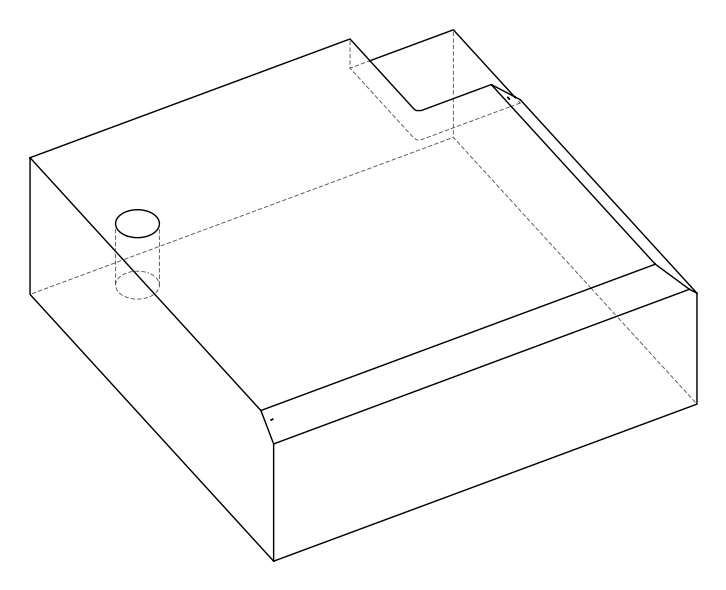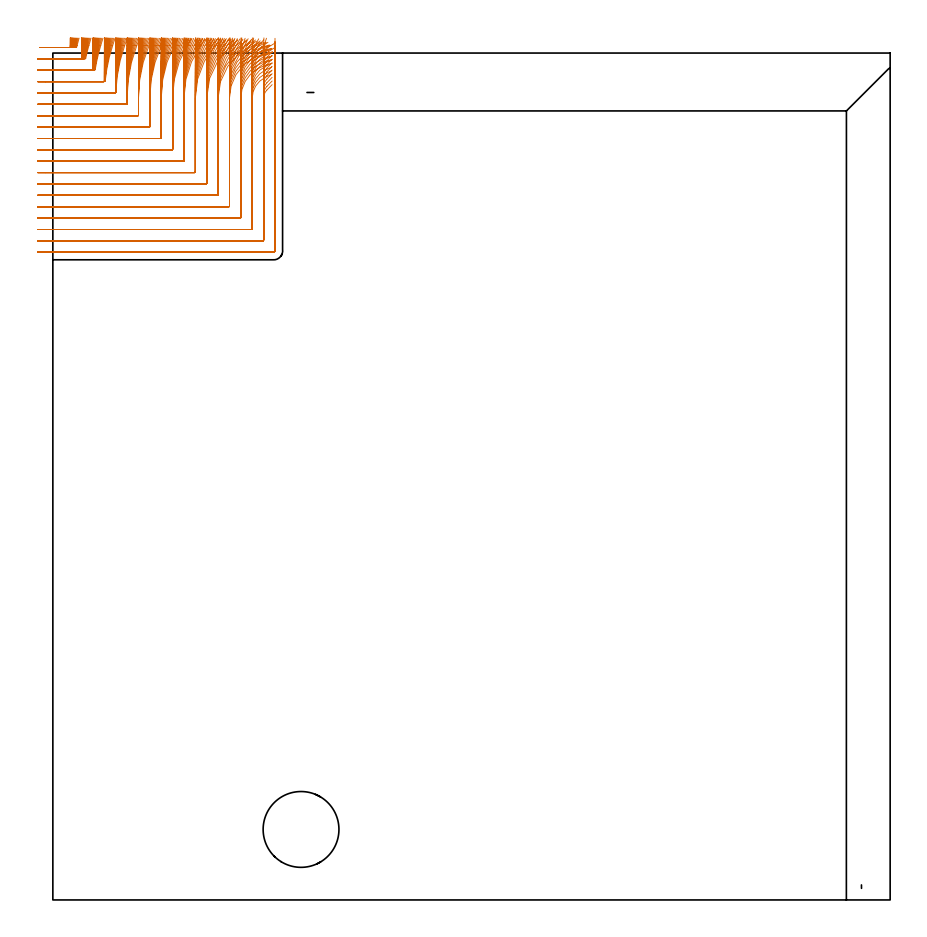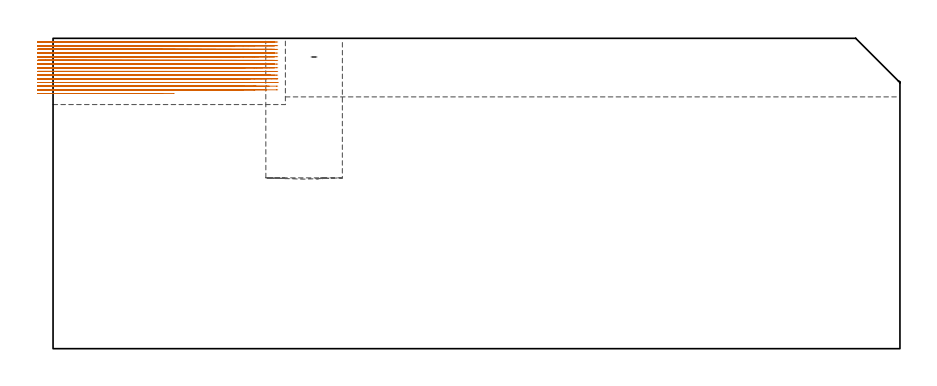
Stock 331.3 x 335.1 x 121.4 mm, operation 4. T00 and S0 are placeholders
(PLAN: 4 operations, 2 tool changes, 109.9 min)
(1 INDEXABLE_INSERT_DRILL_BLIND_HOLE_FROM_SOLID | STEP1POCKET | NXT0302_031 | 0.23 min | 38676 mm3)
(2 AREA_MILL | FG_CHAMFER_SURFACE | UGT0205_001 | 17.05 min | 65152 mm3)
(3 AREA_MILL_1 | FG_CHAMFER_SURFACE_1 | UGT0205_001 | 18.17 min | 47605 mm3)
(4 MILL_CORNER_NOTCH_RECTANGULAR | CORNER_NOTCH_RECTANGULAR | NXT0201_008 | Follow Part, ap 1.5, ae 75% | 74.48 min | 190388 mm3)
(TOOL NXT0302_031 | Index. Insert Drill 30mm [880-D3000L32-05] | D30 PA176 FL150 Z2)
(TOOL UGT0205_001 | Chamfer Mill 20 x 3 x 45 deg. | D20 FL50 Z2)
(TOOL NXT0201_008 | ENDMILL 6mm [2P460-0600-NA 1630] | D6 FL26 Z6)
(OP 4 MILL_CORNER_NOTCH_RECTANGULAR, part 1 of 2)
G17 G21 G94 G90
T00 M6
G54
G17 G0 G90 X-5.04 Y337.3 S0 M3
G43 Z131.4 H1
Z119.961
G94 G1 X-2.04 F250.
X9.177 F500.
G3 X9.461 Y337.52 R0.3
G2 X9.612 Y338.1 R81.
G1 X10.382 Y341. F250.
G0 Z131.4
X-6. Y332.8
Z119.961
G1 X-3.
X12.745 F500.
G3 X13.033 Y333.033 R0.3
G2 X14.278 Y338.1 R76.5
G1 X15.093 Y340.987 F250.
G0 Z131.4
X-6. Y328.3
Z119.961
G1 X-3.
X16.491 F500.
G3 X16.782 Y328.548 R0.3
G2 X18.966 Y338.1 R72.
G1 X19.832 Y340.972 F250.
G0 Z131.4
X-6. Y323.8
Z119.961
G1 X-3.
X20.445 F500.
G3 X20.739 Y324.065 R0.3
G2 X23.68 Y338.1 R67.5
G1 X24.604 Y340.954 F250.
G0 Z131.4
X-6. Y319.3
Z119.961
G1 X-3.
X24.646 F500.
G3 X24.941 Y319.585 R0.3
G2 X28.428 Y338.1 R63.
G1 X29.418 Y340.932 F250.
G0 Z131.4
X-6. Y314.8
Z119.961
G1 X-3.
X29.104 F500.
G3 X29.4 Y315.096 R0.3
G1 Y317.314
G2 X33.217 Y338.1 R58.5
G1 X34.283 Y340.904 F250.
G0 Z131.4
X-6. Y310.3
Z119.961
G1 X-3.
X33.604 F500.
G3 X33.9 Y310.596 R0.3
G1 Y317.314
G2 X38.061 Y338.1 R54.
G1 X39.216 Y340.869 F250.
G0 Z131.4
X-6. Y305.8
Z119.961
G1 X-3.
X38.104 F500.
G3 X38.4 Y306.096 R0.3
G1 Y317.314
G2 X42.976 Y338.1 R49.5
G1 X44.236 Y340.823 F250.
G0 Z131.4
X-6. Y301.3
Z119.961
G1 X-3.
X42.604 F500.
G3 X42.9 Y301.596 R0.3
G1 Y317.314
G2 X47.988 Y338.1 R45.
G1 X49.374 Y340.761 F250.
G0 Z131.4
X-6. Y296.8
Z119.961
G1 X-3.
X47.104 F500.
G3 X47.4 Y297.096 R0.3
G1 Y317.314
G2 X53.141 Y338.1 R40.5
G1 X54.681 Y340.675 F250.
G0 Z131.4
X-6. Y292.3
Z119.961
G1 X-3.
X51.603 F500.
G3 X51.9 Y292.597 R0.3
G1 Y317.314
G2 X58.507 Y338.1 R36.
G1 X60.239 Y340.549 F250.
G0 Z131.4
X-6. Y287.8
Z119.961
G1 X-3.
X56.103 F500.
G3 X56.4 Y288.097 R0.3
G1 Y317.314
G2 X64.232 Y338.1 R31.5
G1 X66.211 Y340.354 F250.
G0 Z131.4
X-6. Y283.3
Z119.961
G1 X-3.
X60.603 F500.
G3 X60.9 Y283.597 R0.3
G1 Y317.314
G2 X70.668 Y338.1 R27.
G1 X72.978 Y340.015 F250.
G0 Z131.4
X-6. Y278.8
Z119.961
G1 X-3.
X65.103 F500.
G3 X65.4 Y279.097 R0.3
G1 Y317.314
G2 X79.287 Y338.1 R22.5
G1 X82.058 Y339.248 F250.
G0 Z131.4
X-6. Y274.3
Z119.961
G1 X-3.
X69.603 F500.
G3 X69.9 Y274.597 R0.3
G1 Y317.314
G2 X83.9 Y334.864 R18.
G1 X86.825 Y335.53 F250.
G0 Z131.4
X-6. Y269.8
Z119.961
G1 X-3.
X74.103 F500.
G3 X74.4 Y270.097 R0.3
G1 Y317.314
G2 X83.9 Y330.208 R13.5
G1 X86.765 Y331.097 F250.
G0 Z131.4
X-6. Y265.3
Z119.961
G1 X-3.
X78.603 F500.
G3 X78.9 Y265.597 R0.3
G1 Y317.314
G2 X83.9 Y325.376 R9.
G1 X86.587 Y326.709 F250.
G0 Z131.4
X-6. Y260.8
Z119.961
G1 X-3.
X83.102 F500.
G3 X83.4 Y261.098 R0.3
G1 Y317.314
G2 X84.671 Y320.449 R4.5
G1 X86.761 Y322.601 F250.
G0 Z131.4
X-6. Y256.3
Z119.961
G1 X-3.
X87.4 F500.
G3 X87.9 Y256.8 R0.5
G1 Y317.314
Y320.314 F250.
G0 Z131.4
X-5.04 Y337.3
Z118.522
G1 X-2.04
X8.82 F500.
G3 X9.105 Y337.526 R0.3
G2 X9.244 Y338.1 R81.
G1 X9.961 Y341.013 F250.
G0 Z131.4
X-6. Y332.8
Z118.522
G1 X-3.
X12.457 F500.
G3 X12.746 Y333.039 R0.3
G2 X13.887 Y338.1 R76.5
G1 X14.646 Y341.002 F250.
G0 Z131.4
X-6. Y328.3
Z118.522
G1 X-3.
X16.278 F500.
G3 X16.57 Y328.554 R0.3
G2 X18.548 Y338.1 R72.
G1 X19.354 Y340.99 F250.
G0 Z131.4
X-6. Y323.8
Z118.522
G1 X-3.
X20.316 F500.
G3 X20.61 Y324.072 R0.3
G2 X23.232 Y338.1 R67.5
G1 X24.092 Y340.974 F250.
G0 Z131.4
X-6. Y319.3
Z118.522
G1 X-3.
X24.61 F500.
G3 X24.906 Y319.592 R0.3
G2 X27.944 Y338.1 R63.
G1 X28.865 Y340.955 F250.
G0 Z131.4
X-6. Y314.8
Z118.522
G1 X-3.
X29.104 F500.
G3 X29.4 Y315.096 R0.3
G1 Y318.753
G2 X32.692 Y338.1 R58.5
G1 X33.684 Y340.931 F250.
G0 Z131.4
X-6. Y310.3
Z118.522
G1 X-3.
X33.604 F500.
G3 X33.9 Y310.596 R0.3
G1 Y318.753
G2 X37.485 Y338.1 R54.
G1 X38.56 Y340.901 F250.
G0 Z131.4
X-6. Y305.8
Z118.522
G1 X-3.
X38.104 F500.
G3 X38.4 Y306.096 R0.3
G1 Y318.753
G2 X42.337 Y338.1 R49.5
G1 X43.51 Y340.861 F250.
G0 Z131.4
X-6. Y301.3
Z118.522
G1 X-3.
X42.604 F500.
G3 X42.9 Y301.596 R0.3
G1 Y318.753
G2 X47.271 Y338.1 R45.
G1 X48.561 Y340.809 F250.
G0 Z131.4
X-6. Y296.8
Z118.522
G1 X-3.
X47.104 F500.
G3 X47.4 Y297.096 R0.3
G1 Y318.753
G2 X52.32 Y338.1 R40.5
G1 X53.753 Y340.736 F250.
G0 Z131.4
X-6. Y292.3
Z118.522
G1 X-3.
X51.603 F500.
G3 X51.9 Y292.597 R0.3
G1 Y318.753
G2 X57.54 Y338.1 R36.
G1 X59.153 Y340.63 F250.
G0 Z131.4
X-6. Y287.8
Z118.522
G1 X-3.
X56.103 F500.
G3 X56.4 Y288.097 R0.3
G1 Y318.753
G2 X63.041 Y338.1 R31.5
G1 X64.884 Y340.467 F250.
G0 Z131.4
X-6. Y283.3
Z118.522
G1 X-3.
X60.603 F500.
G3 X60.9 Y283.597 R0.3
G1 Y318.753
G2 X69.066 Y338.1 R27.
G1 X71.216 Y340.193 F250.
G0 Z131.4
X-6. Y278.8
Z118.522
G1 X-3.
X65.103 F500.
G3 X65.4 Y279.097 R0.3
G1 Y318.753
G2 X76.413 Y338.1 R22.5
G1 X78.992 Y339.632 F250.
G0 Z131.4
X-6. Y274.3
Z118.522
G1 X-3.
X69.603 F500.
G3 X69.9 Y274.597 R0.3
G1 Y318.753
G2 X83.671 Y336.249 R18.
G1 X86.587 Y336.954 F250.
G0 Z131.4
X-6. Y269.8
Z118.522
G1 X-3.
X74.103 F500.
G3 X74.4 Y270.097 R0.3
G1 Y318.753
G2 X83.9 Y331.647 R13.5
G1 X86.765 Y332.536 F250.
G0 Z131.4
X-6. Y265.3
Z118.522
G1 X-3.
X78.602 F500.
G3 X78.9 Y265.598 R0.3
G1 Y318.753
G2 X83.9 Y326.815 R9.
G1 X86.587 Y328.149 F250.
G0 Z131.4
X-6. Y260.8
Z118.522
G1 X-3.
X83.102 F500.
G3 X83.4 Y261.098 R0.3
G1 Y318.753
G2 X84.671 Y321.888 R4.5
G1 X86.761 Y324.04 F250.
G0 Z131.4
X-6. Y256.3
Z118.522
G1 X-3.
X87.4 F500.
G3 X87.9 Y256.8 R0.5
G1 Y318.753
Y321.753 F250.
G0 Z131.4
X-5.04 Y337.3
Z117.083
G1 X-2.04
X8.491 F500.
G3 X8.777 Y337.531 R0.3
G2 X8.904 Y338.1 R81.
G1 X9.568 Y341.026 F250.
G0 Z131.4
X-6. Y332.8
Z117.083
G1 X-3.
X12.197 F500.
G3 X12.487 Y333.045 R0.3
G2 X13.526 Y338.1 R76.5
G1 X14.228 Y341.017 F250.
G0 Z131.4
X-6. Y328.3
Z117.083
G1 X-3.
X16.095 F500.
G3 X16.388 Y328.56 R0.3
G2 X18.163 Y338.1 R72.
G1 X18.909 Y341.006 F250.
G0 Z131.4
X-6. Y323.8
Z117.083
G1 X-3.
X20.217 F500.
G3 X20.512 Y324.078 R0.3
G2 X22.819 Y338.1 R67.5
G1 X23.615 Y340.992 F250.
G0 Z131.4
X-6. Y319.3
Z117.083
G1 X-3.
X24.604 F500.
G3 X24.9 Y319.596 R0.3
G1 Y320.192
G2 X27.499 Y338.1 R63.
G1 X28.351 Y340.976 F250.
G0 Z131.4
X-6. Y314.8
Z117.083
G1 X-3.
X29.104 F500.
G3 X29.4 Y315.096 R0.3
G1 Y320.192
G2 X32.208 Y338.1 R58.5
G1 X33.127 Y340.956 F250.
G0 Z131.4
X-6. Y310.3
Z117.083
G1 X-3.
X33.604 F500.
G3 X33.9 Y310.596 R0.3
G1 Y320.192
G2 X36.956 Y338.1 R54.
G1 X37.951 Y340.93 F250.
G0 Z131.4
X-6. Y305.8
Z117.083
G1 X-3.
X38.104 F500.
G3 X38.4 Y306.096 R0.3
G1 Y320.192
G2 X41.753 Y338.1 R49.5
G1 X42.838 Y340.897 F250.
G0 Z131.4
X-6. Y301.3
Z117.083
G1 X-3.
X42.604 F500.
G3 X42.9 Y301.596 R0.3
G1 Y320.192
G2 X46.617 Y338.1 R45.
G1 X47.811 Y340.852 F250.
G0 Z131.4
X-6. Y296.8
Z117.083
G1 X-3.
X47.104 F500.
G3 X47.4 Y297.096 R0.3
G1 Y320.192
G2 X51.574 Y338.1 R40.5
G1 X52.901 Y340.791 F250.
G0 Z131.4
X-6. Y292.3
Z117.083
G1 X-3.
X51.603 F500.
G3 X51.9 Y292.597 R0.3
G1 Y320.192
G2 X56.67 Y338.1 R36.
G1 X58.162 Y340.702 F250.
G0 Z131.4
X-6. Y287.8
Z117.083
G1 X-3.
X56.103 F500.
G3 X56.4 Y288.097 R0.3
G1 Y320.192
G2 X61.985 Y338.1 R31.5
G1 X63.691 Y340.568 F250.
G0 Z131.4
X-6. Y283.3
Z117.083
G1 X-3.
X60.603 F500.
G3 X60.9 Y283.597 R0.3
G1 Y320.192
G2 X67.693 Y338.1 R27.
G1 X69.683 Y340.345 F250.
G0 Z131.4
X-6. Y278.8
Z117.083
G1 X-3.
X65.103 F500.
G3 X65.4 Y279.097 R0.3
G1 Y320.192
G2 X74.278 Y338.1 R22.5
G1 X76.665 Y339.916 F250.
G0 Z131.4
X-6. Y274.3
Z117.083
G1 X-3.
X69.603 F500.
G3 X69.9 Y274.597 R0.3
G1 Y320.192
G2 X82.77 Y337.446 R18.
G1 X85.646 Y338.301 F250.
G0 Z131.4
X-6. Y269.8
Z117.083
G1 X-3.
X74.103 F500.
G3 X74.4 Y270.097 R0.3
G1 Y320.192
G2 X83.9 Y333.086 R13.5
G1 X86.765 Y333.975 F250.
G0 Z131.4
X-6. Y265.3
Z117.083
G1 X-3.
X78.602 F500.
G3 X78.9 Y265.598 R0.3
G1 Y320.192
G2 X83.9 Y328.255 R9.
G1 X86.587 Y329.588 F250.
G0 Z131.4
X-6. Y260.8
Z117.083
G1 X-3.
X83.102 F500.
G3 X83.4 Y261.098 R0.3
G1 Y320.192
G2 X84.671 Y323.327 R4.5
G1 X86.761 Y325.479 F250.
G0 Z131.4
X-6. Y256.3
Z117.083
G1 X-3.
X87.4 F500.
G3 X87.9 Y256.8 R0.5
G1 Y320.192
Y323.192 F250.
G0 Z131.4
X-5.04 Y337.3
Z115.644
G1 X-2.04
X8.189 F500.
G3 X8.477 Y337.536 R0.3
G2 X8.592 Y338.1 R81.
G1 X9.202 Y341.037 F250.
G0 Z131.4
X-6. Y332.8
Z115.644
G1 X-3.
X11.966 F500.
G3 X12.257 Y333.05 R0.3
G2 X13.194 Y338.1 R76.5
G1 X13.84 Y341.03 F250.
G0 Z131.4
X-6. Y328.3
Z115.644
G1 X-3.
X15.941 F500.
G3 X16.235 Y328.566 R0.3
G2 X17.809 Y338.1 R72.
G1 X18.495 Y341.02 F250.
G0 Z131.4
X-6. Y323.8
Z115.644
G1 X-3.
X20.15 F500.
G3 X20.445 Y324.085 R0.3
G2 X22.44 Y338.1 R67.5
G1 X23.172 Y341.009 F250.
G0 Z131.4
X-6. Y319.3
Z115.644
G1 X-3.
X24.604 F500.
G3 X24.9 Y319.596 R0.3
G1 Y321.631
G2 X27.091 Y338.1 R63.
G1 X27.875 Y340.996 F250.
G0 Z131.4
X-6. Y314.8
Z115.644
G1 X-3.
X29.104 F500.
G3 X29.4 Y315.096 R0.3
G1 Y321.631
G2 X31.766 Y338.1 R58.5
G1 X32.611 Y340.979 F250.
G0 Z131.4
X-6. Y310.3
Z115.644
G1 X-3.
X33.604 F500.
G3 X33.9 Y310.596 R0.3
G1 Y321.631
G2 X36.473 Y338.1 R54.
G1 X37.388 Y340.957 F250.
G0 Z131.4
X-6. Y305.8
Z115.644
G1 X-3.
X38.104 F500.
G3 X38.4 Y306.096 R0.3
G1 Y321.631
G2 X41.22 Y338.1 R49.5
G1 X42.218 Y340.929 F250.
G0 Z131.4
X-6. Y301.3
Z115.644
G1 X-3.
X42.604 F500.
G3 X42.9 Y301.596 R0.3
G1 Y321.631
G2 X46.022 Y338.1 R45.
G1 X47.12 Y340.892 F250.
G0 Z131.4
X-6. Y296.8
Z115.644
G1 X-3.
X47.104 F500.
G3 X47.4 Y297.096 R0.3
G1 Y321.631
G2 X50.9 Y338.1 R40.5
G1 X52.12 Y340.841 F250.
G0 Z131.4
X-6. Y292.3
Z115.644
G1 X-3.
X51.603 F500.
G3 X51.9 Y292.597 R0.3
G1 Y321.631
G2 X55.888 Y338.1 R36.
G1 X57.26 Y340.768 F250.
G0 Z131.4
X-6. Y287.8
Z115.644
G1 X-3.
X56.103 F500.
G3 X56.4 Y288.097 R0.3
G1 Y321.631
G2 X61.048 Y338.1 R31.5
G1 X62.617 Y340.657 F250.
G0 Z131.4
X-6. Y283.3
Z115.644
G1 X-3.
X60.603 F500.
G3 X60.9 Y283.597 R0.3
G1 Y321.631
G2 X66.504 Y338.1 R27.
G1 X68.334 Y340.477 F250.
G0 Z131.4
X-6. Y278.8
Z115.644
G1 X-3.
X65.103 F500.
G3 X65.4 Y279.097 R0.3
G1 Y321.631
G2 X72.569 Y338.1 R22.5
G1 X74.765 Y340.144 F250.
G0 Z131.4
X-6. Y274.3
Z115.644
G1 X-3.
X69.603 F500.
G3 X69.9 Y274.597 R0.3
G1 Y321.631
G2 X80.635 Y338.1 R18.
G1 X83.38 Y339.311 F250.
G0 Z131.4
X-6. Y269.8
Z115.644
G1 X-3.
X74.103 F500.
G3 X74.4 Y270.097 R0.3
G1 Y321.631
G2 X83.9 Y334.525 R13.5
G1 X86.765 Y335.414 F250.
G0 Z131.4
X-6. Y265.3
Z115.644
G1 X-3.
X78.602 F500.
G3 X78.9 Y265.598 R0.3
G1 Y321.631
G2 X83.9 Y329.693 R9.
G1 X86.587 Y331.027 F250.
G0 Z131.4
X-6. Y260.8
Z115.644
G1 X-3.
X83.102 F500.
G3 X83.4 Y261.098 R0.3
G1 Y321.631
G2 X84.671 Y324.766 R4.5
G1 X86.761 Y326.918 F250.
G0 Z131.4
X-6. Y256.3
Z115.644
G1 X-3.
X87.4 F500.
G3 X87.9 Y256.8 R0.5
G1 Y321.631
Y324.631 F250.
G0 Z131.4
X-5.04 Y337.3
Z114.205
G1 X-2.04
X7.914 F500.
G3 X8.203 Y337.541 R0.3
G2 X8.307 Y338.1 R81.
G1 X8.863 Y341.048 F250.
G0 Z131.4
X-6. Y332.8
Z114.205
G1 X-3.
X11.763 F500.
G3 X12.055 Y333.056 R0.3
G2 X12.891 Y338.1 R76.5
G1 X13.48 Y341.042 F250.
G0 Z131.4
X-6. Y328.3
Z114.205
G1 X-3.
X15.817 F500.
G3 X16.111 Y328.572 R0.3
G2 X17.486 Y338.1 R72.
G1 X18.113 Y341.034 F250.
G0 Z131.4
X-6. Y323.8
Z114.205
G1 X-3.
X20.112 F500.
G3 X20.408 Y324.091 R0.3
G2 X22.095 Y338.1 R67.5
G1 X22.763 Y341.025 F250.
G0 Z131.4
X-6. Y319.3
Z114.205
G1 X-3.
X24.604 F500.
G3 X24.9 Y319.596 R0.3
G1 Y323.07
G2 X26.719 Y338.1 R63.
G1 X27.435 Y341.013 F250.
G0 Z131.4
X-6. Y314.8
Z114.205
G1 X-3.
X29.104 F500.
G3 X29.4 Y315.096 R0.3
G1 Y323.07
G2 X31.364 Y338.1 R58.5
G1 X32.135 Y340.999 F250.
G0 Z131.4
X-6. Y310.3
Z114.205
G1 X-3.
X33.604 F500.
G3 X33.9 Y310.596 R0.3
G1 Y323.07
G2 X36.034 Y338.1 R54.
G1 X36.869 Y340.981 F250.
G0 Z131.4
X-6. Y305.8
Z114.205
G1 X-3.
X38.104 F500.
G3 X38.4 Y306.096 R0.3
G1 Y323.07
G2 X40.737 Y338.1 R49.5
G1 X41.648 Y340.958 F250.
G0 Z131.4
X-6. Y301.3
Z114.205
G1 X-3.
X42.604 F500.
G3 X42.9 Y301.596 R0.3
G1 Y323.07
G2 X45.484 Y338.1 R45.
G1 X46.486 Y340.928 F250.
G0 Z131.4
X-6. Y296.8
Z114.205
G1 X-3.
X47.104 F500.
G3 X47.4 Y297.096 R0.3
G1 Y323.07
G2 X50.292 Y338.1 R40.5
G1 X51.406 Y340.886 F250.
G0 Z131.4
X-6. Y292.3
Z114.205
G1 X-3.
X51.603 F500.
G3 X51.9 Y292.597 R0.3
G1 Y323.07
G2 X55.188 Y338.1 R36.
G1 X56.44 Y340.826 F250.
G0 Z131.4
X-6. Y287.8
Z114.205
G1 X-3.
X56.103 F500.
G3 X56.4 Y288.097 R0.3
G1 Y323.07
G2 X60.217 Y338.1 R31.5
G1 X61.648 Y340.736 F250.
G0 Z131.4
X-6. Y283.3
Z114.205
G1 X-3.
X60.603 F500.
G3 X60.9 Y283.597 R0.3
G1 Y323.07
G2 X65.47 Y338.1 R27.
G1 X67.14 Y340.592 F250.
G0 Z131.4
X-6. Y278.8
Z114.205
G1 X-3.
X65.103 F500.
G3 X65.4 Y279.097 R0.3
G1 Y323.07
G2 X71.156 Y338.1 R22.5
G1 X73.16 Y340.332 F250.
G0 Z131.4
X-6. Y274.3
Z114.205
G1 X-3.
X69.603 F500.
G3 X69.9 Y274.597 R0.3
G1 Y323.07
G2 X77.996 Y338.1 R18.
G1 X80.501 Y339.751 F250.
G0 Z131.4
X-6. Y269.8
Z114.205
G1 X-3.
X74.103 F500.
G3 X74.4 Y270.097 R0.3
G1 Y323.07
G2 X83.784 Y335.927 R13.5
G1 X86.641 Y336.842 F250.
G0 Z131.4
X-6. Y265.3
Z114.205
G1 X-3.
X78.602 F500.
G3 X78.9 Y265.598 R0.3
G1 Y323.07
G2 X83.9 Y331.132 R9.
G1 X86.587 Y332.466 F250.
G0 Z131.4
X-6. Y260.8
Z114.205
G1 X-3.
X83.102 F500.
G3 X83.4 Y261.098 R0.3
G1 Y323.07
G2 X84.671 Y326.204 R4.5
G1 X86.761 Y328.357 F250.
G0 Z131.4
X-6. Y256.3
Z114.205
G1 X-3.
X87.4 F500.
G3 X87.9 Y256.8 R0.5
G1 Y323.07
Y326.07 F250.
G0 Z131.4
X-5.04 Y337.3
Z112.767
G1 X-2.04
X7.665 F500.
G3 X7.955 Y337.547 R0.3
G2 X8.047 Y338.1 R81.
G1 X8.55 Y341.057 F250.
G0 Z131.4
X-6. Y332.8
Z112.767
G1 X-3.
X11.586 F500.
G3 X11.878 Y333.062 R0.3
G2 X12.616 Y338.1 R76.5
G1 X13.149 Y341.052 F250.
G0 Z131.4
X-6. Y328.3
Z112.767
G1 X-3.
X15.719 F500.
G3 X16.014 Y328.578 R0.3
G2 X17.193 Y338.1 R72.
G1 X17.759 Y341.046 F250.
G0 Z131.4
X-6. Y323.8
Z112.767
G1 X-3.
X20.105 F500.
G3 X20.4 Y324.095 R0.3
G2 X21.781 Y338.1 R67.5
G1 X22.385 Y341.039 F250.
G0 Z131.4
X-6. Y319.3
Z112.767
G1 X-3.
X24.604 F500.
G3 X24.9 Y319.596 R0.3
G1 Y324.509
G2 X26.383 Y338.1 R63.
G1 X27.031 Y341.029 F250.
G0 Z131.4
X-6. Y314.8
Z112.767
G1 X-3.
X29.104 F500.
G3 X29.4 Y315.096 R0.3
G1 Y324.509
G2 X31.001 Y338.1 R58.5
G1 X31.698 Y341.018 F250.
G0 Z131.4
X-6. Y310.3
Z112.767
G1 X-3.
X33.604 F500.
G3 X33.9 Y310.596 R0.3
G1 Y324.509
G2 X35.638 Y338.1 R54.
G1 X36.393 Y341.003 F250.
G0 Z131.4
X-6. Y305.8
Z112.767
G1 X-3.
X38.104 F500.
G3 X38.4 Y306.096 R0.3
G1 Y324.509
G2 X40.302 Y338.1 R49.5
G1 X41.126 Y340.985 F250.
G0 Z131.4
X-6. Y301.3
Z112.767
G1 X-3.
X42.604 F500.
G3 X42.9 Y301.596 R0.3
G1 Y324.509
G2 X45.001 Y338.1 R45.
G1 X45.908 Y340.96 F250.
G0 Z131.4
X-6. Y296.8
Z112.767
G1 X-3.
X47.104 F500.
G3 X47.4 Y297.096 R0.3
G1 Y324.509
G2 X49.749 Y338.1 R40.5
G1 X50.755 Y340.926 F250.
G0 Z131.4
X-6. Y292.3
Z112.767
G1 X-3.
X51.603 F500.
G3 X51.9 Y292.597 R0.3
G1 Y324.509
G2 X54.564 Y338.1 R36.
G1 X55.697 Y340.878 F250.
G0 Z131.4
X-6. Y287.8
Z112.767
G1 X-3.
X56.103 F500.
G3 X56.4 Y288.097 R0.3
G1 Y324.509
G2 X59.483 Y338.1 R31.5
G1 X60.777 Y340.806 F250.
G0 Z131.4
X-6. Y283.3
Z112.767
G1 X-3.
X60.603 F500.
G3 X60.9 Y283.597 R0.3
G1 Y324.509
G2 X64.57 Y338.1 R27.
G1 X66.08 Y340.692 F250.
G0 Z131.4
X-6. Y278.8
Z112.767
G1 X-3.
X65.103 F500.
G3 X65.4 Y279.097 R0.3
G1 Y324.509
G2 X69.969 Y338.1 R22.5
G1 X71.781 Y340.491 F250.
G0 Z131.4
X-6. Y274.3
Z112.767
G1 X-3.
X69.603 F500.
G3 X69.9 Y274.597 R0.3
G1 Y324.509
G2 X76.098 Y338.1 R18.
G1 X78.363 Y340.067 F250.
G0 Z131.4
X-6. Y269.8
Z112.767
G1 X-3.
X74.103 F500.
G3 X74.4 Y270.097 R0.3
G1 Y324.509
G2 X83.109 Y337.13 R13.5
G1 X85.913 Y338.195 F250.
G0 Z131.4
X-6. Y265.3
Z112.767
G1 X-3.
X78.602 F500.
G3 X78.9 Y265.598 R0.3
G1 Y324.509
G2 X83.9 Y332.571 R9.
G1 X86.587 Y333.905 F250.
G0 Z131.4
X-6. Y260.8
Z112.767
G1 X-3.
X83.102 F500.
G3 X83.4 Y261.098 R0.3
G1 Y324.509
G2 X84.672 Y327.644 R4.5
G1 X86.761 Y329.796 F250.
G0 Z131.4
X-6. Y256.3
Z112.767
G1 X-3.
X87.4 F500.
G3 X87.9 Y256.8 R0.5
G1 Y324.509
Y327.509 F250.
G0 Z131.4
X-5.04 Y337.3
Z111.328
G1 X-2.04
X7.444 F500.
G3 X7.736 Y337.552 R0.3
G2 X7.817 Y338.1 R81.
G1 X8.267 Y341.066 F250.
G0 Z131.4
X-6. Y332.8
Z111.328
G1 X-3.
X11.439 F500.
G3 X11.732 Y333.067 R0.3
G2 X12.371 Y338.1 R76.5
G1 X12.848 Y341.062 F250.
G0 Z131.4
X-6. Y328.3
Z111.328
G1 X-3.
X15.653 F500.
G3 X15.948 Y328.584 R0.3
G2 X16.933 Y338.1 R72.
G1 X17.439 Y341.057 F250.
G0 Z131.4
X-6. Y323.8
Z111.328
G1 X-3.
X20.105 F500.
G3 X20.4 Y324.095 R0.3
G1 Y325.948
G2 X21.503 Y338.1 R67.5
G1 X22.043 Y341.051 F250.
G0 Z131.4
X-6. Y319.3
Z111.328
G1 X-3.
X24.604 F500.
G3 X24.9 Y319.596 R0.3
G1 Y325.948
G2 X26.083 Y338.1 R63.
G1 X26.662 Y341.044 F250.
G0 Z131.4
X-6. Y314.8
Z111.328
G1 X-3.
X29.104 F500.
G3 X29.4 Y315.096 R0.3
G1 Y325.948
G2 X30.676 Y338.1 R58.5
G1 X31.299 Y341.035 F250.
G0 Z131.4
X-6. Y310.3
Z111.328
G1 X-3.
X33.604 F500.
G3 X33.9 Y310.596 R0.3
G1 Y325.948
G2 X35.285 Y338.1 R54.
G1 X35.96 Y341.023 F250.
G0 Z131.4
X-6. Y305.8
Z111.328
G1 X-3.
X38.104 F500.
G3 X38.4 Y306.096 R0.3
G1 Y325.948
G2 X39.915 Y338.1 R49.5
G1 X40.651 Y341.008 F250.
G0 Z131.4
X-6. Y301.3
Z111.328
G1 X-3.
X42.604 F500.
G3 X42.9 Y301.596 R0.3
G1 Y325.948
G2 X44.572 Y338.1 R45.
G1 X45.382 Y340.989 F250.
G0 Z131.4
X-6. Y296.8
Z111.328
G1 X-3.
X47.104 F500.
G3 X47.4 Y297.096 R0.3
G1 Y325.948
G2 X49.266 Y338.1 R40.5
G1 X50.166 Y340.962 F250.
G0 Z131.4
X-6. Y292.3
Z111.328
G1 X-3.
X51.603 F500.
G3 X51.9 Y292.597 R0.3
G1 Y325.948
G2 X54.013 Y338.1 R36.
G1 X55.026 Y340.924 F250.
G0 Z131.4
X-6. Y287.8
Z111.328
G1 X-3.
X56.103 F500.
G3 X56.4 Y288.097 R0.3
G1 Y325.948
G2 X58.838 Y338.1 R31.5
G1 X59.996 Y340.868 F250.
G0 Z131.4
X-6. Y283.3
Z111.328
G1 X-3.
X60.603 F500.
G3 X60.9 Y283.597 R0.3
G1 Y325.948
G2 X63.789 Y338.1 R27.
G1 X65.14 Y340.779 F250.
G0 Z131.4
X-6. Y278.8
Z111.328
G1 X-3.
X65.103 F500.
G3 X65.4 Y279.097 R0.3
G1 Y325.948
G2 X68.964 Y338.1 R22.5
G1 X70.584 Y340.625 F250.
G0 Z131.4
X-6. Y274.3
Z111.328
G1 X-3.
X69.603 F500.
G3 X69.9 Y274.597 R0.3
G1 Y325.948
G2 X74.621 Y338.1 R18.
G1 X76.647 Y340.313 F250.
G0 Z131.4
X-6. Y269.8
Z111.328
G1 X-3.
X74.103 F500.
G3 X74.4 Y270.097 R0.3
G1 Y325.948
G2 X81.764 Y337.973 R13.5
G1 X84.436 Y339.336 F250.
G0 Z131.4
X-6. Y265.3
Z111.328
G1 X-3.
X78.602 F500.
G3 X78.9 Y265.598 R0.3
G1 Y325.948
G2 X83.9 Y334.01 R9.
G1 X86.587 Y335.343 F250.
G0 Z131.4
X-6. Y260.8
Z111.328
G1 X-3.
X83.102 F500.
G3 X83.4 Y261.098 R0.3
G1 Y325.948
G2 X84.671 Y329.082 R4.5
G1 X86.761 Y331.235 F250.
G0 Z131.4
X-6. Y256.3
Z111.328
G1 X-3.
X87.4 F500.
G3 X87.9 Y256.8 R0.5
G1 Y325.948
Y328.948 F250.
G0 Z131.4
X-5.04 Y337.3
Z109.889
G1 X-2.04
X7.249 F500.
G3 X7.541 Y337.557 R0.3
G2 X7.612 Y338.1 R81.
G1 X8.008 Y341.074 F250.
G0 Z131.4
X-6. Y332.8
Z109.889
G1 X-3.
X11.318 F500.
G3 X11.612 Y333.073 R0.3
G2 X12.154 Y338.1 R76.5
G1 X12.574 Y341.07 F250.
G0 Z131.4
X-6. Y328.3
Z109.889
G1 X-3.
X15.615 F500.
G3 X15.91 Y328.59 R0.3
G2 X16.702 Y338.1 R72.
G1 X17.148 Y341.067 F250.
G0 Z131.4
X-6. Y323.8
Z109.889
G1 X-3.
X20.105 F500.
G3 X20.4 Y324.095 R0.3
G1 Y327.387
G2 X21.256 Y338.1 R67.5
G1 X21.732 Y341.062 F250.
G0 Z131.4
X-6. Y319.3
Z109.889
G1 X-3.
X24.604 F500.
G3 X24.9 Y319.596 R0.3
G1 Y327.387
G2 X25.818 Y338.1 R63.
G1 X26.328 Y341.056 F250.
G0 Z131.4
X-6. Y314.8
Z109.889
G1 X-3.
X29.104 F500.
G3 X29.4 Y315.096 R0.3
G1 Y327.387
G2 X30.389 Y338.1 R58.5
G1 X30.939 Y341.049 F250.
G0 Z131.4
X-6. Y310.3
Z109.889
G1 X-3.
X33.604 F500.
G3 X33.9 Y310.596 R0.3
G1 Y327.387
G2 X34.973 Y338.1 R54.
G1 X35.569 Y341.04 F250.
G0 Z131.4
X-6. Y305.8
Z109.889
G1 X-3.
X38.104 F500.
G3 X38.4 Y306.096 R0.3
G1 Y327.387
G2 X39.573 Y338.1 R49.5
G1 X40.223 Y341.029 F250.
G0 Z131.4
X-6. Y301.3
Z109.889
G1 X-3.
X42.604 F500.
G3 X42.9 Y301.596 R0.3
G1 Y327.387
G2 X44.194 Y338.1 R45.
G1 X44.908 Y341.014 F250.
G0 Z131.4
X-6. Y296.8
Z109.889
G1 X-3.
X47.104 F500.
G3 X47.4 Y297.096 R0.3
G1 Y327.387
G2 X48.843 Y338.1 R40.5
G1 X49.636 Y340.993 F250.
G0 Z131.4
X-6. Y292.3
Z109.889
G1 X-3.
X51.603 F500.
G3 X51.9 Y292.597 R0.3
G1 Y327.387
G2 X53.531 Y338.1 R36.
G1 X54.424 Y340.964 F250.
G0 Z131.4
X-6. Y287.8
Z109.889
G1 X-3.
X56.103 F500.
G3 X56.4 Y288.097 R0.3
G1 Y327.387
G2 X58.278 Y338.1 R31.5
G1 X59.298 Y340.921 F250.
G0 Z131.4
X-6. Y283.3
Z109.889
G1 X-3.
X60.603 F500.
G3 X60.9 Y283.597 R0.3
G1 Y327.387
G2 X63.116 Y338.1 R27.
G1 X64.307 Y340.854 F250.
G0 Z131.4
X-6. Y278.8
Z109.889
G1 X-3.
X65.103 F500.
G3 X65.4 Y279.097 R0.3
G1 Y327.387
G2 X68.114 Y338.1 R22.5
G1 X69.543 Y340.738 F250.
G0 Z131.4
X-6. Y274.3
Z109.889
G1 X-3.
X69.603 F500.
G3 X69.9 Y274.597 R0.3
G1 Y327.387
G2 X73.435 Y338.1 R18.
G1 X75.221 Y340.511 F250.
G0 Z131.4
X-6. Y269.8
Z109.889
G1 X-3.
X74.103 F500.
G3 X74.4 Y270.097 R0.3
G1 Y327.387
G2 X79.686 Y338.1 R13.5
G1 X82.066 Y339.925 F250.
G0 Z131.4
X-6. Y265.3
Z109.889
G1 X-3.
X78.602 F500.
G3 X78.9 Y265.598 R0.3
G1 Y327.387
G2 X83.881 Y335.439 R9.
G1 X86.565 Y336.779 F250.
G0 Z131.4
X-6. Y260.8
Z109.889
G1 X-3.
X83.102 F500.
G3 X83.4 Y261.098 R0.3
G1 Y327.387
G2 X84.671 Y330.521 R4.5
G1 X86.761 Y332.674 F250.
G0 Z131.4
X-6. Y256.3
Z109.889
G1 X-3.
X87.4 F500.
G3 X87.9 Y256.8 R0.5
G1 Y327.387
Y330.387 F250.
G0 Z131.4
X-5.04 Y337.3
Z108.45
G1 X-2.04
X7.08 F500.
G3 X7.372 Y337.563 R0.3
G2 X7.432 Y338.1 R81.
G1 X7.776 Y341.08 F250.
G0 Z131.4
X-6. Y332.8
Z108.45
G1 X-3.
X11.224 F500.
G3 X11.518 Y333.078 R0.3
G2 X11.964 Y338.1 R76.5
G1 X12.328 Y341.078 F250.
G0 Z131.4
X-6. Y328.3
Z108.45
G1 X-3.
X15.605 F500.
G3 X15.9 Y328.595 R0.3
G2 X16.5 Y338.1 R72.
G1 X16.886 Y341.075 F250.
G0 Z131.4
X-6. Y323.8
Z108.45
G1 X-3.
X20.105 F500.
G3 X20.4 Y324.095 R0.3
G1 Y328.825
G2 X21.04 Y338.1 R67.5
G1 X21.452 Y341.072 F250.
G0 Z131.4
X-6. Y319.3
Z108.45
G1 X-3.
X24.604 F500.
G3 X24.9 Y319.596 R0.3
G1 Y328.825
G2 X25.586 Y338.1 R63.
G1 X26.028 Y341.067 F250.
G0 Z131.4
X-6. Y314.8
Z108.45
G1 X-3.
X29.104 F500.
G3 X29.4 Y315.096 R0.3
G1 Y328.825
G2 X30.14 Y338.1 R58.5
G1 X30.616 Y341.062 F250.
G0 Z131.4
X-6. Y310.3
Z108.45
G1 X-3.
X33.604 F500.
G3 X33.9 Y310.596 R0.3
G1 Y328.825
G2 X34.702 Y338.1 R54.
G1 X35.218 Y341.055 F250.
G0 Z131.4
X-6. Y305.8
Z108.45
G1 X-3.
X38.104 F500.
G3 X38.4 Y306.096 R0.3
G1 Y328.825
G2 X39.277 Y338.1 R49.5
G1 X39.839 Y341.047 F250.
G0 Z131.4
X-6. Y301.3
Z108.45
G1 X-3.
X42.604 F500.
G3 X42.9 Y301.596 R0.3
G1 Y328.825
G2 X43.866 Y338.1 R45.
G1 X44.485 Y341.036 F250.
G0 Z131.4
X-6. Y296.8
Z108.45
G1 X-3.
X47.104 F500.
G3 X47.4 Y297.096 R0.3
G1 Y328.825
G2 X48.476 Y338.1 R40.5
G1 X49.163 Y341.02 F250.
G0 Z131.4
X-6. Y292.3
Z108.45
G1 X-3.
X51.603 F500.
G3 X51.9 Y292.597 R0.3
G1 Y328.825
G2 X53.115 Y338.1 R36.
G1 X53.888 Y340.999 F250.
G0 Z131.4
X-6. Y287.8
Z108.45
G1 X-3.
X56.103 F500.
G3 X56.4 Y288.097 R0.3
G1 Y328.825
G2 X57.796 Y338.1 R31.5
G1 X58.68 Y340.967 F250.
G0 Z131.4
X-6. Y283.3
Z108.45
G1 X-3.
X60.603 F500.
G3 X60.9 Y283.597 R0.3
G1 Y328.825
G2 X62.543 Y338.1 R27.
G1 X63.574 Y340.917 F250.
G0 Z131.4
X-6. Y278.8
Z108.45
G1 X-3.
X65.103 F500.
G3 X65.4 Y279.097 R0.3
G1 Y328.825
G2 X67.401 Y338.1 R22.5
G1 X68.637 Y340.833 F250.
G0 Z131.4
X-6. Y274.3
Z108.45
G1 X-3.
X69.603 F500.
G3 X69.9 Y274.597 R0.3
G1 Y328.825
G2 X72.474 Y338.1 R18.
G1 X74.019 Y340.671 F250.
G0 Z131.4
X-6. Y269.8
Z108.45
G1 X-3.
X74.103 F500.
G3 X74.4 Y270.097 R0.3
G1 Y328.825
G2 X78.091 Y338.1 R13.5
G1 X80.152 Y340.28 F250.
G0 Z131.4
X-6. Y265.3
Z108.45
G1 X-3.
X78.602 F500.
G3 X78.9 Y265.598 R0.3
G1 Y328.825
G2 X83.465 Y336.656 R9.
G1 X86.075 Y338.135 F250.
G0 Z131.4
X-6. Y260.8
Z108.45
G1 X-3.
X83.102 F500.
G3 X83.4 Y261.098 R0.3
G1 Y328.825
G2 X84.672 Y331.961 R4.5
G1 X86.763 Y334.112 F250.
G0 Z131.4
X-6. Y256.3
Z108.45
G1 X-3.
X87.4 F500.
G3 X87.9 Y256.8 R0.5
G1 Y328.825
Y331.825 F250.
G0 Z131.4
X-5.04 Y337.3
Z107.011
G1 X-2.04
X6.935 F500.
G3 X7.228 Y337.568 R0.3
G2 X7.278 Y338.1 R81.
G1 X7.568 Y341.086 F250.
G0 Z131.4
X-6. Y332.8
Z107.011
G1 X-3.
X11.157 F500.
G3 X11.451 Y333.084 R0.3
G2 X11.8 Y338.1 R76.5
G1 X12.107 Y341.084 F250.
G0 Z131.4
X-6. Y328.3
Z107.011
G1 X-3.
X15.605 F500.
G3 X15.9 Y328.595 R0.3
G1 Y330.283
G2 X16.326 Y338.1 R72.
G1 X16.651 Y341.082 F250.
G0 Z131.4
X-6. Y323.8
Z107.011
G1 X-3.
X20.105 F500.
G3 X20.4 Y324.095 R0.3
G1 Y330.283
G2 X20.854 Y338.1 R67.5
G1 X21.202 Y341.08 F250.
G0 Z131.4
X-6. Y319.3
Z107.011
G1 X-3.
X24.604 F500.
G3 X24.9 Y319.596 R0.3
G1 Y330.283
G2 X25.387 Y338.1 R63.
G1 X25.759 Y341.077 F250.
G0 Z131.4
X-6. Y314.8
Z107.011
G1 X-3.
X29.104 F500.
G3 X29.4 Y315.096 R0.3
G1 Y330.283
G2 X29.925 Y338.1 R58.5
G1 X30.325 Y341.073 F250.
G0 Z131.4
X-6. Y310.3
Z107.011
G1 X-3.
X33.604 F500.
G3 X33.9 Y310.596 R0.3
G1 Y330.283
G2 X34.469 Y338.1 R54.
G1 X34.903 Y341.068 F250.
G0 Z131.4
X-6. Y305.8
Z107.011
G1 X-3.
X38.104 F500.
G3 X38.4 Y306.096 R0.3
G1 Y330.283
G2 X39.021 Y338.1 R49.5
G1 X39.495 Y341.062 F250.
G0 Z131.4
X-6. Y301.3
Z107.011
G1 X-3.
X42.604 F500.
G3 X42.9 Y301.596 R0.3
G1 Y330.283
G2 X43.584 Y338.1 R45.
G1 X44.105 Y341.054 F250.
G0 Z131.4
X-6. Y296.8
Z107.011
G1 X-3.
X47.104 F500.
G3 X47.4 Y297.096 R0.3
G1 Y330.283
G2 X48.161 Y338.1 R40.5
G1 X48.741 Y341.044 F250.
G0 Z131.4
X-6. Y292.3
Z107.011
G1 X-3.
X51.603 F500.
G3 X51.9 Y292.597 R0.3
G1 Y330.283
G2 X52.759 Y338.1 R36.
G1 X53.41 Y341.028 F250.
G0 Z131.4
X-6. Y287.8
Z107.011
G1 X-3.
X56.103 F500.
G3 X56.4 Y288.097 R0.3
G1 Y330.283
G2 X57.385 Y338.1 R31.5
G1 X58.13 Y341.006 F250.
G0 Z131.4
X-6. Y283.3
Z107.011
G1 X-3.
X60.603 F500.
G3 X60.9 Y283.597 R0.3
G1 Y330.283
G2 X62.056 Y338.1 R27.
G1 X62.925 Y340.972 F250.
G0 Z131.4
X-6. Y278.8
Z107.011
G1 X-3.
X65.103 F500.
G3 X65.4 Y279.097 R0.3
G1 Y330.283
G2 X66.801 Y338.1 R22.5
G1 X67.844 Y340.913 F250.
G0 Z131.4
X-6. Y274.3
Z107.011
G1 X-3.
X69.603 F500.
G3 X69.9 Y274.597 R0.3
G1 Y330.283
G2 X71.686 Y338.1 R18.
G1 X72.989 Y340.802 F250.
G0 Z131.4
X-6. Y269.8
Z107.011
G1 X-3.
X74.103 F500.
G3 X74.4 Y270.097 R0.3
G1 Y330.283
G2 X76.893 Y338.1 R13.5
G1 X78.63 Y340.546 F250.
G0 Z131.4
X-6. Y265.3
Z107.011
G1 X-3.
X78.602 F500.
G3 X78.9 Y265.598 R0.3
G1 Y330.283
G2 X82.674 Y337.611 R9.
G1 X85.116 Y339.353 F250.
G0 Z131.4
X-6. Y260.8
Z107.011
G1 X-3.
X83.102 F500.
G3 X83.4 Y261.098 R0.3
G1 Y330.283
G2 X84.736 Y333.483 R4.5
G1 X86.869 Y335.592 F250.
G0 Z131.4
X-6. Y256.3
Z107.011
G1 X-3.
X87.4 F500.
G3 X87.9 Y256.8 R0.5
G1 Y330.283
Y333.283 F250.
G0 Z131.4
X-5.04 Y337.3
Z105.572
G1 X-2.04
X6.804 F500.
G3 X7.098 Y337.574 R0.3
G2 X7.137 Y338.1 R81.
G1 X7.366 Y341.091 F250.
G0 Z131.4
X-6. Y332.8
Z105.572
G1 X-3.
X11.114 F500.
G3 X11.409 Y333.09 R0.3
G2 X11.651 Y338.1 R76.5
G1 X11.893 Y341.09 F250.
G0 Z131.4
X-6. Y328.3
Z105.572
G1 X-3.
X15.605 F500.
G3 X15.9 Y328.595 R0.3
G1 Y331.913
G2 X16.166 Y338.1 R72.
G1 X16.424 Y341.089 F250.
G0 Z131.4
X-6. Y323.8
Z105.572
G1 X-3.
X20.105 F500.
G3 X20.4 Y324.095 R0.3
G1 Y331.913
G2 X20.684 Y338.1 R67.5
G1 X20.959 Y341.087 F250.
G0 Z131.4
X-6. Y319.3
Z105.572
G1 X-3.
X24.604 F500.
G3 X24.9 Y319.596 R0.3
G1 Y331.913
G2 X25.205 Y338.1 R63.
G1 X25.499 Y341.085 F250.
G0 Z131.4
X-6. Y314.8
Z105.572
G1 X-3.
X29.104 F500.
G3 X29.4 Y315.096 R0.3
G1 Y331.913
G2 X29.728 Y338.1 R58.5
G1 X30.045 Y341.083 F250.
G0 Z131.4
X-6. Y310.3
Z105.572
G1 X-3.
X33.604 F500.
G3 X33.9 Y310.596 R0.3
G1 Y331.913
G2 X34.256 Y338.1 R54.
G1 X34.599 Y341.08 F250.
G0 Z131.4
X-6. Y305.8
Z105.572
G1 X-3.
X38.104 F500.
G3 X38.4 Y306.096 R0.3
G1 Y331.913
G2 X38.788 Y338.1 R49.5
G1 X39.163 Y341.076 F250.
G0 Z131.4
X-6. Y301.3
Z105.572
G1 X-3.
X42.604 F500.
G3 X42.9 Y301.596 R0.3
G1 Y331.913
G2 X43.327 Y338.1 R45.
G1 X43.74 Y341.072 F250.
G0 Z131.4
X-6. Y296.8
Z105.572
G1 X-3.
X47.104 F500.
G3 X47.4 Y297.096 R0.3
G1 Y331.913
G2 X47.875 Y338.1 R40.5
G1 X48.334 Y341.065 F250.
G0 Z131.4
X-6. Y292.3
Z105.572
G1 X-3.
X51.603 F500.
G3 X51.9 Y292.597 R0.3
G1 Y331.913
G2 X52.436 Y338.1 R36.
G1 X52.951 Y341.055 F250.
G0 Z131.4
X-6. Y287.8
Z105.572
G1 X-3.
X56.103 F500.
G3 X56.4 Y288.097 R0.3
G1 Y331.913
G2 X57.014 Y338.1 R31.5
G1 X57.603 Y341.042 F250.
G0 Z131.4
X-6. Y283.3
Z105.572
G1 X-3.
X60.603 F500.
G3 X60.9 Y283.597 R0.3
G1 Y331.913
G2 X61.618 Y338.1 R27.
G1 X62.306 Y341.02 F250.
G0 Z131.4
X-6. Y278.8
Z105.572
G1 X-3.
X65.103 F500.
G3 X65.4 Y279.097 R0.3
G1 Y331.913
G2 X66.267 Y338.1 R22.5
G1 X67.092 Y340.984 F250.
G0 Z131.4
X-6. Y274.3
Z105.572
G1 X-3.
X69.603 F500.
G3 X69.9 Y274.597 R0.3
G1 Y331.913
G2 X70.997 Y338.1 R18.
G1 X72.028 Y340.917 F250.
G0 Z131.4
X-6. Y269.8
Z105.572
G1 X-3.
X74.103 F500.
G3 X74.4 Y270.097 R0.3
G1 Y331.913
G2 X75.901 Y338.1 R13.5
G1 X77.276 Y340.766 F250.
G0 Z131.4
X-6. Y265.3
Z105.572
G1 X-3.
X78.602 F500.
G3 X78.9 Y265.598 R0.3
G1 Y331.913
G2 X81.364 Y338.1 R9.
G1 X83.426 Y340.279 F250.
G0 Z131.4
X-6. Y260.8
Z105.572
G1 X-3.
X83.102 F500.
G3 X83.4 Y261.098 R0.3
G1 Y331.913
G2 X85.407 Y335.66 R4.5
G1 X87.905 Y337.321 F250.
G0 Z131.4
X-6. Y256.3
Z105.572
G1 X-3.
X87.4 F500.
G3 X87.9 Y256.8 R0.5
G1 Y331.913
Y334.913 F250.
G0 Z131.4
X-5.04 Y337.3
Z104.133
G1 X-2.04
X6.695 F500.
G3 X6.99 Y337.581 R0.3
G2 X7.016 Y338.1 R81.
G1 X7.176 Y341.096 F250.
G0 Z131.4
X-6. Y332.8
Z104.133
G1 X-3.
X11.105 F500.
G3 X11.4 Y333.095 R0.3
G1 Y333.772
G2 X11.523 Y338.1 R76.5
G1 X11.692 Y341.095 F250.
G0 Z131.4
X-6. Y328.3
Z104.133
G1 X-3.
X15.605 F500.
G3 X15.9 Y328.595 R0.3
G1 Y333.772
G2 X16.03 Y338.1 R72.
G1 X16.211 Y341.095 F250.
G0 Z131.4
X-6. Y323.8
Z104.133
G1 X-3.
X20.105 F500.
G3 X20.4 Y324.095 R0.3
G1 Y333.772
G2 X20.539 Y338.1 R67.5
G1 X20.731 Y341.094 F250.
G0 Z131.4
X-6. Y319.3
Z104.133
G1 X-3.
X24.604 F500.
G3 X24.9 Y319.596 R0.3
G1 Y333.772
G2 X25.049 Y338.1 R63.
G1 X25.255 Y341.093 F250.
G0 Z131.4
X-6. Y314.8
Z104.133
G1 X-3.
X29.104 F500.
G3 X29.4 Y315.096 R0.3
G1 Y333.772
G2 X29.56 Y338.1 R58.5
G1 X29.782 Y341.092 F250.
G0 Z131.4
X-6. Y310.3
Z104.133
G1 X-3.
X33.604 F500.
G3 X33.9 Y310.596 R0.3
G1 Y333.772
G2 X34.074 Y338.1 R54.
G1 X34.314 Y341.09 F250.
G0 Z131.4
X-6. Y305.8
Z104.133
G1 X-3.
X38.104 F500.
G3 X38.4 Y306.096 R0.3
G1 Y333.772
G2 X38.59 Y338.1 R49.5
G1 X38.852 Y341.089 F250.
G0 Z131.4
X-6. Y301.3
Z104.133
G1 X-3.
X42.604 F500.
G3 X42.9 Y301.596 R0.3
G1 Y333.772
G2 X43.109 Y338.1 R45.
G1 X43.397 Y341.086 F250.
G0 Z131.4
X-6. Y296.8
Z104.133
G1 X-3.
X47.104 F500.
G3 X47.4 Y297.096 R0.3
G1 Y333.772
G2 X47.632 Y338.1 R40.5
G1 X47.953 Y341.083 F250.
G0 Z131.4
X-6. Y292.3
Z104.133
G1 X-3.
X51.603 F500.
G3 X51.9 Y292.597 R0.3
G1 Y333.772
G2 X52.161 Y338.1 R36.
G1 X52.522 Y341.078 F250.
G0 Z131.4
X-6. Y287.8
Z104.133
G1 X-3.
X56.103 F500.
G3 X56.4 Y288.097 R0.3
G1 Y333.772
G2 X56.699 Y338.1 R31.5
G1 X57.111 Y341.072 F250.
G0 Z131.4
X-6. Y283.3
Z104.133
G1 X-3.
X60.603 F500.
G3 X60.9 Y283.597 R0.3
G1 Y333.772
G2 X61.249 Y338.1 R27.
G1 X61.73 Y341.061 F250.
G0 Z131.4
X-6. Y278.8
Z104.133
G1 X-3.
X65.103 F500.
G3 X65.4 Y279.097 R0.3
G1 Y333.772
G2 X65.82 Y338.1 R22.5
G1 X66.397 Y341.044 F250.
G0 Z131.4
X-6. Y274.3
Z104.133
G1 X-3.
X69.603 F500.
G3 X69.9 Y274.597 R0.3
G1 Y333.772
G2 X70.428 Y338.1 R18.
G1 X71.149 Y341.012 F250.
G0 Z131.4
X-6. Y269.8
Z104.133
G1 X-3.
X74.103 F500.
G3 X74.4 Y270.097 R0.3
G1 Y333.772
G2 X75.113 Y338.1 R13.5
G1 X76.074 Y340.942 F250.
G0 Z131.4
X-6. Y265.3
Z104.133
G1 X-3.
X78.602 F500.
G3 X78.9 Y265.598 R0.3
G1 Y333.772
G2 X80.009 Y338.1 R9.
G1 X81.452 Y340.73 F250.
G0 Z131.4
X-6. Y260.8
Z104.133
G1 X-3.
X83.102 F500.
G3 X83.4 Y261.098 R0.3
G1 Y333.772
G2 X85.555 Y337.613 R4.5
G1 X88.115 Y339.176 F250.
G0 Z131.4
X-6. Y256.3
Z104.133
G1 X-3.
X87.4 F500.
G3 X87.9 Y256.8 R0.5
G1 Y333.772
Y336.772 F250.
G0 Z131.4
X-5.04 Y337.3
Z102.694
G1 X-2.04
X6.61 F500.
G3 X6.905 Y337.592 R0.3
G2 X6.911 Y338.1 R81.
G1 X6.962 Y341.1 F250.
G0 Z131.4
X-6. Y332.8
Z102.694
G1 X-3.
X11.105 F500.
G3 X11.4 Y333.095 R0.3
G1 Y336.737
G2 X11.412 Y338.1 R76.5
G1 X11.466 Y341.1 F250.
G0 Z131.4
X-6. Y328.3
Z102.694
G1 X-3.
X15.605 F500.
G3 X15.9 Y328.595 R0.3
G1 Y336.737
G2 X15.913 Y338.1 R72.
G1 X15.97 Y341.099 F250.
G0 Z131.4
X-6. Y323.8
Z102.694
G1 X-3.
X20.105 F500.
G3 X20.4 Y324.095 R0.3
G1 Y336.737
G2 X20.414 Y338.1 R67.5
G1 X20.474 Y341.099 F250.
G0 Z131.4
X-6. Y319.3
Z102.694
G1 X-3.
X24.604 F500.
G3 X24.9 Y319.596 R0.3
G1 Y336.737
G2 X24.915 Y338.1 R63.
G1 X24.98 Y341.099 F250.
G0 Z131.4
X-6. Y314.8
Z102.694
G1 X-3.
X29.104 F500.
G3 X29.4 Y315.096 R0.3
G1 Y336.737
G2 X29.416 Y338.1 R58.5
G1 X29.486 Y341.099 F250.
G0 Z131.4
X-6. Y310.3
Z102.694
G1 X-3.
X33.604 F500.
G3 X33.9 Y310.596 R0.3
G1 Y336.737
G2 X33.917 Y338.1 R54.
G1 X33.993 Y341.099 F250.
G0 Z131.4
X-6. Y305.8
Z102.694
G1 X-3.
X38.104 F500.
G3 X38.4 Y306.096 R0.3
G1 Y336.737
G2 X38.419 Y338.1 R49.5
G1 X38.501 Y341.099 F250.
G0 Z131.4
X-6. Y301.3
Z102.694
G1 X-3.
X42.604 F500.
G3 X42.9 Y301.596 R0.3
G1 Y336.737
G2 X42.921 Y338.1 R45.
G1 X43.012 Y341.099 F250.
G0 Z131.4
X-6. Y296.8
Z102.694
G1 X-3.
X47.104 F500.
G3 X47.4 Y297.096 R0.3
G1 Y336.737
G2 X47.423 Y338.1 R40.5
G1 X47.524 Y341.098 F250.
G0 Z131.4
X-6. Y292.3
Z102.694
G1 X-3.
X51.603 F500.
G3 X51.9 Y292.597 R0.3
G1 Y336.737
G2 X51.926 Y338.1 R36.
G1 X52.039 Y341.098 F250.
G0 Z131.4
X-6. Y287.8
Z102.694
G1 X-3.
X56.103 F500.
G3 X56.4 Y288.097 R0.3
G1 Y336.737
G2 X56.43 Y338.1 R31.5
G1 X56.559 Y341.097 F250.
G0 Z131.4
X-6. Y283.3
Z102.694
G1 X-3.
X60.603 F500.
G3 X60.9 Y283.597 R0.3
G1 Y336.737
G2 X60.934 Y338.1 R27.
G1 X61.086 Y341.096 F250.
G0 Z131.4
X-6. Y278.8
Z102.694
G1 X-3.
X65.103 F500.
G3 X65.4 Y279.097 R0.3
G1 Y336.737
G2 X65.441 Y338.1 R22.5
G1 X65.623 Y341.094 F250.
G0 Z131.4
X-6. Y274.3
Z102.694
G1 X-3.
X69.603 F500.
G3 X69.9 Y274.597 R0.3
G1 Y336.737
G2 X69.952 Y338.1 R18.
G1 X70.179 Y341.091 F250.
G0 Z131.4
X-6. Y269.8
Z102.694
G1 X-3.
X74.103 F500.
G3 X74.4 Y270.097 R0.3
G1 Y336.737
G2 X74.469 Y338.1 R13.5
G1 X74.772 Y341.085 F250.
G0 Z131.4
X-6. Y265.3
Z102.694
G1 X-3.
X78.603 F500.
G3 X78.9 Y265.597 R0.3
G1 Y336.737
G2 X79.004 Y338.1 R9.
G1 X79.458 Y341.065 F250.
G0 Z131.4
X-6. Y260.8
Z102.694
G1 X-3.
X83.102 F500.
G3 X83.4 Y261.098 R0.3
G1 Y336.737
G2 X83.611 Y338.1 R4.5
G1 X84.52 Y340.959 F250.
G0 Z131.4
X-6. Y256.3
Z102.694
G1 X-3.
X87.4 F500.
G3 X87.9 Y256.8 R0.5
G1 Y336.737
Y339.737 F250.
G0 Z131.4
X-5.04 Y337.3
Z101.256
G1 X-2.04
X6.605 F500.
G3 X6.9 Y337.595 R0.3
G2 X6.9 Y338.1 R81.
G1 X6.906 Y341.1 F250.
G0 Z131.4
X-6. Y332.8
Z101.256
G1 X-3.
X11.105 F500.
G3 X11.4 Y333.095 R0.3
G1 Y337.923
Y338.1
X11.407 Y341.1 F250.
G0 Z131.4
X-6. Y328.3
Z101.256
G1 X-3.
X15.605 F500.
G3 X15.9 Y328.595 R0.3
G1 Y337.923
Y338.1
X15.908 Y341.1 F250.
G0 Z131.4
X-6. Y323.8
Z101.256
G1 X-3.
X20.105 F500.
G3 X20.4 Y324.095 R0.3
G1 Y337.923
Y338.1
X20.408 Y341.1 F250.
G0 Z131.4
X-6. Y319.3
Z101.256
G1 X-3.
X24.604 F500.
G3 X24.9 Y319.596 R0.3
G1 Y337.923
Y338.1
X24.909 Y341.1 F250.
G0 Z131.4
X-6. Y314.8
Z101.256
G1 X-3.
X29.104 F500.
G3 X29.4 Y315.096 R0.3
G1 Y337.923
Y338.1
X29.409 Y341.1 F250.
G0 Z131.4
X-6. Y310.3
Z101.256
G1 X-3.
X33.604 F500.
G3 X33.9 Y310.596 R0.3
G1 Y337.923
Y338.1
X33.91 Y341.1 F250.
G0 Z131.4
X-6. Y305.8
Z101.256
G1 X-3.
X38.104 F500.
G3 X38.4 Y306.096 R0.3
G1 Y337.923
Y338.1
X38.411 Y341.1 F250.
G0 Z131.4
X-6. Y301.3
Z101.256
G1 X-3.
X42.604 F500.
G3 X42.9 Y301.596 R0.3
G1 Y337.923
Y338.1
X42.912 Y341.1 F250.
G0 Z131.4
X-6. Y296.8
Z101.256
G1 X-3.
X47.104 F500.
G3 X47.4 Y297.096 R0.3
G1 Y337.923
Y338.1
X47.414 Y341.1 F250.
G0 Z131.4
X-6. Y292.3
Z101.256
G1 X-3.
X51.603 F500.
G3 X51.9 Y292.597 R0.3
G1 Y337.923
Y338.1
X51.915 Y341.1 F250.
G0 Z131.4
X-6. Y287.8
Z101.256
G1 X-3.
X56.103 F500.
G3 X56.4 Y288.097 R0.3
G1 Y337.923
X56.401 Y338.1
X56.417 Y341.1 F250.
G0 Z131.4
X-6. Y283.3
Z101.256
G1 X-3.
X60.603 F500.
G3 X60.9 Y283.597 R0.3
G1 Y337.923
X60.901 Y338.1
X60.92 Y341.1 F250.
G0 Z131.4
X-6. Y278.8
Z101.256
G1 X-3.
X65.103 F500.
G3 X65.4 Y279.097 R0.3
G1 Y337.923
X65.401 Y338.1
X65.424 Y341.1 F250.
G0 Z131.4
X-6. Y274.3
Z101.256
G1 X-3.
X69.603 F500.
G3 X69.9 Y274.597 R0.3
G1 Y337.923
X69.901 Y338.1
X69.93 Y341.1 F250.
G0 Z131.4
X-6. Y269.8
Z101.256
G1 X-3.
X74.103 F500.
G3 X74.4 Y270.097 R0.3
G1 Y337.923
X74.401 Y338.1
X74.441 Y341.1 F250.
G0 Z131.4
X-6. Y265.3
Z101.256
G1 X-3.
X78.602 F500.
G3 X78.9 Y265.598 R0.3
G1 Y337.923
X78.902 Y338.1
X78.961 Y341.099 F250.
G0 Z131.4
X-6. Y260.8
Z101.256
G1 X-3.
X83.102 F500.
G3 X83.4 Y261.098 R0.3
G1 Y337.923
X83.403 Y338.1
X83.522 Y341.098 F250.
G0 Z131.4
X-6. Y256.3
Z101.256
G1 X-3.
X87.4 F500.
G3 X87.9 Y256.8 R0.5
G1 Y337.923
Y340.923 F250.
G0 Z131.4
X-5.04 Y337.3
Z99.817
G1 X-2.04
X6.605 F500.
G3 X6.9 Y337.595 R0.3
G2 X6.898 Y338.1 R81.
G1 Y341.1 F250.
G0 Z131.4
X-6. Y332.8
Z99.817
G1 X-3.
X11.105 F500.
G3 X11.4 Y333.095 R0.3
G1 Y338.1
Y341.1 F250.
G0 Z131.4
X-6. Y328.3
Z99.817
G1 X-3.
X15.605 F500.
G3 X15.9 Y328.595 R0.3
G1 Y338.1
Y341.1 F250.
G0 Z131.4
X-6. Y323.8
Z99.817
G1 X-3.
X20.105 F500.
G3 X20.4 Y324.095 R0.3
G1 Y338.1
Y341.1 F250.
G0 Z131.4
X-6. Y319.3
Z99.817
G1 X-3.
X24.604 F500.
G3 X24.9 Y319.596 R0.3
G1 Y338.1
Y341.1 F250.
G0 Z131.4
X-6. Y314.8
Z99.817
G1 X-3.
X29.104 F500.
G3 X29.4 Y315.096 R0.3
G1 Y338.1
Y341.1 F250.
G0 Z131.4
X-6. Y310.3
Z99.817
G1 X-3.
X33.604 F500.
G3 X33.9 Y310.596 R0.3
G1 Y338.1
Y341.1 F250.
G0 Z131.4
X-6. Y305.8
Z99.817
G1 X-3.
X38.104 F500.
G3 X38.4 Y306.096 R0.3
G1 Y338.1
Y341.1 F250.
G0 Z131.4
X-6. Y301.3
Z99.817
G1 X-3.
X42.604 F500.
G3 X42.9 Y301.596 R0.3
G1 Y338.1
Y341.1 F250.
G0 Z131.4
X-6. Y296.8
Z99.817
G1 X-3.
X47.104 F500.
G3 X47.4 Y297.096 R0.3
G1 Y338.1
Y341.1 F250.
